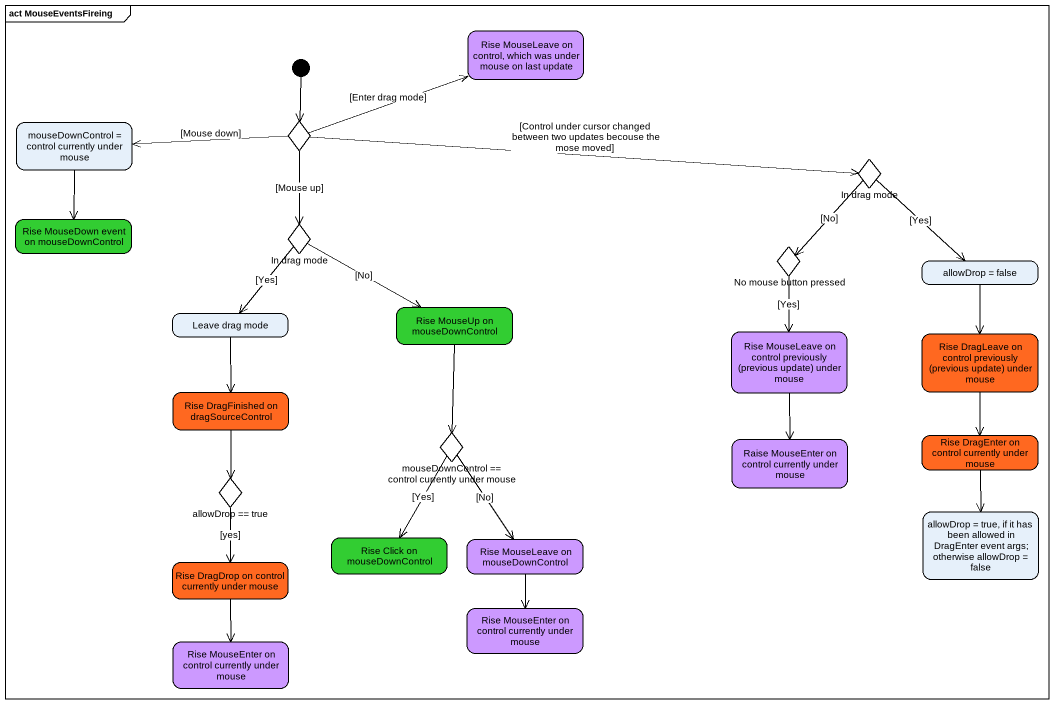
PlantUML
@startuml
mainframe act MouseEventsFireing
hide empty description
state "Rise MouseLeave on control, which was under mouse on last update" as Rise_MouseLeave_on_control #CC99FF
state "mouseDownControl = control currently under mouse" as mouseDownControl_control
state choice1 <<choice>>
state "In drag mode" as In_drag_mode <<choice>>
state "Rise MouseDown event on mouseDownControl" as Rise_MouseDown_event_on #32CD32
state "In drag mode" as In_drag_mode_2 <<choice>>
state "No mouse button pressed" as No_mouse_button_pressed <<choice>>
state "allowDrop = false" as allowDrop_false
state "Leave drag mode" as Leave_drag_mode
state "Rise MouseUp on mouseDownControl" as Rise_MouseUp_on #32CD32
state "Rise MouseLeave on control previously (previous update) under mouse" as Rise_MouseLeave_on_control_2 #CC99FF
state "Rise DragLeave on control previously (previous update) under mouse" as Rise_DragLeave_on_control #FF6820
state "Rise DragFinished on dragSourceControl" as Rise_DragFinished_on #FF6820
state "mouseDownControl == control currently under mouse" as mouseDownControl_control_2 <<choice>>
state "Raise MouseEnter on control currently under mouse" as Raise_MouseEnter_on_control #CC99FF
state "Rise DragEnter on control currently under mouse" as Rise_DragEnter_on_control #FF6820
state "allowDrop == true" as allowDrop_true <<choice>>
state "allowDrop = true, if it has been allowed in DragEnter event args; otherwise allowDrop = false" as allowDrop_true_if_it_has
state "Rise Click on mouseDownControl" as Rise_Click_on #32CD32
state "Rise MouseLeave on mouseDownControl" as Rise_MouseLeave_on #CC99FF
state "Rise DragDrop on control currently under mouse" as Rise_DragDrop_on_control #FF6820
state "Rise MouseEnter on control currently under mouse" as Rise_MouseEnter_on_control #CC99FF
state "Rise MouseEnter on control currently under mouse" as Rise_MouseEnter_on_control_2 #CC99FF
[*] --> choice1
mouseDownControl_control --> Rise_MouseDown_event_on
choice1 -right-> Rise_MouseLeave_on_control : [Enter drag mode]
choice1 -left-> mouseDownControl_control : [Mouse down]
choice1 -right-> In_drag_mode : [Control under cursor changed between two updates becouse the mose moved]
choice1 --> In_drag_mode_2 : [Mouse up]
In_drag_mode --> No_mouse_button_pressed : [No]
In_drag_mode --> allowDrop_false : [Yes]
In_drag_mode_2 --> Leave_drag_mode : [Yes]
In_drag_mode_2 -right-> Rise_MouseUp_on : [No]
No_mouse_button_pressed --> Rise_MouseLeave_on_control_2 : [Yes]
allowDrop_false --> Rise_DragLeave_on_control
Leave_drag_mode --> Rise_DragFinished_on
Rise_MouseUp_on --> mouseDownControl_control_2
Rise_MouseLeave_on_control_2 --> Raise_MouseEnter_on_control
Rise_DragLeave_on_control --> Rise_DragEnter_on_control
Rise_DragFinished_on --> allowDrop_true
mouseDownControl_control_2 --> Rise_Click_on : [Yes]
mouseDownControl_control_2 --> Rise_MouseLeave_on : [No]
Rise_DragEnter_on_control --> allowDrop_true_if_it_has
allowDrop_true --> Rise_DragDrop_on_control : [yes]
Rise_MouseLeave_on --> Rise_MouseEnter_on_control
Rise_DragDrop_on_control --> Rise_MouseEnter_on_control_2
@enduml
